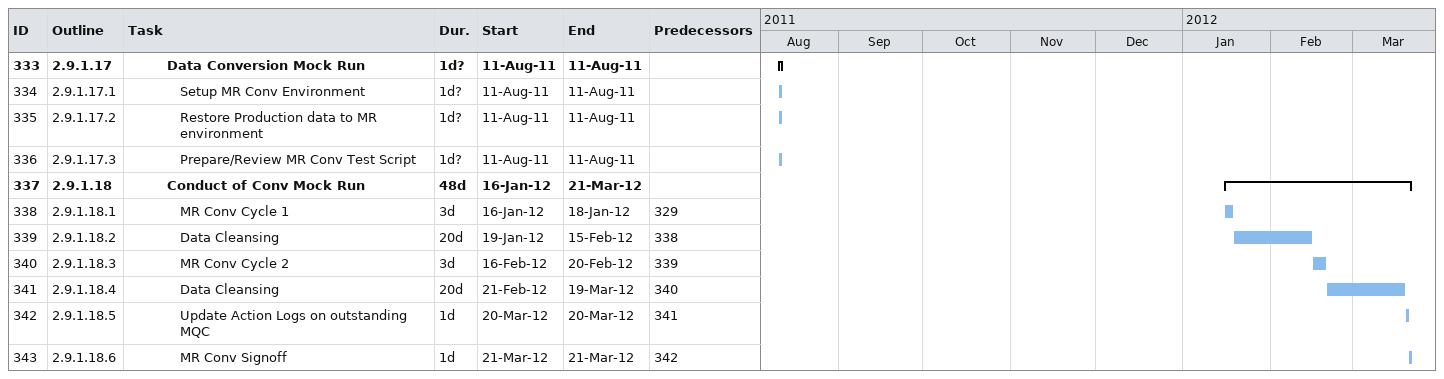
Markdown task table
| ID | WBS | Task | Duration | Start | Finish | Predecessors |
|---|---|---|---|---|---|---|
| 333 | 2.9.1.17 | **Data Conversion Mock Run** | 1d? | 2011-08-11 | 2011-08-11 |  |
| 334 | 2.9.1.17.1 | Setup MR Conv Environment | 1d? | 2011-08-11 | 2011-08-11 |  |
| 335 | 2.9.1.17.2 | Restore Production data to MR environment | 1d? | 2011-08-11 | 2011-08-11 |  |
| 336 | 2.9.1.17.3 | Prepare/Review MR Conv Test Script | 1d? | 2011-08-11 | 2011-08-11 |  |
| 337 | 2.9.1.18 | **Conduct of Conv Mock Run** | 48d | 2012-01-16 | 2012-03-21 |  |
| 338 | 2.9.1.18.1 | MR Conv Cycle 1 | 3d | 2012-01-16 | 2012-01-18 | 329 |
| 339 | 2.9.1.18.2 | Data Cleansing | 20d | 2012-01-19 | 2012-02-15 | 338 |
| 340 | 2.9.1.18.3 | MR Conv Cycle 2 | 3d | 2012-02-16 | 2012-02-20 | 339 |
| 341 | 2.9.1.18.4 | Data Cleansing | 20d | 2012-02-21 | 2012-03-19 | 340 |
| 342 | 2.9.1.18.5 | Update Action Logs on outstanding MQC | 1d | 2012-03-20 | 2012-03-20 | 341 |
| 343 | 2.9.1.18.6 | MR Conv Signoff | 1d | 2012-03-21 | 2012-03-21 | 342 |
